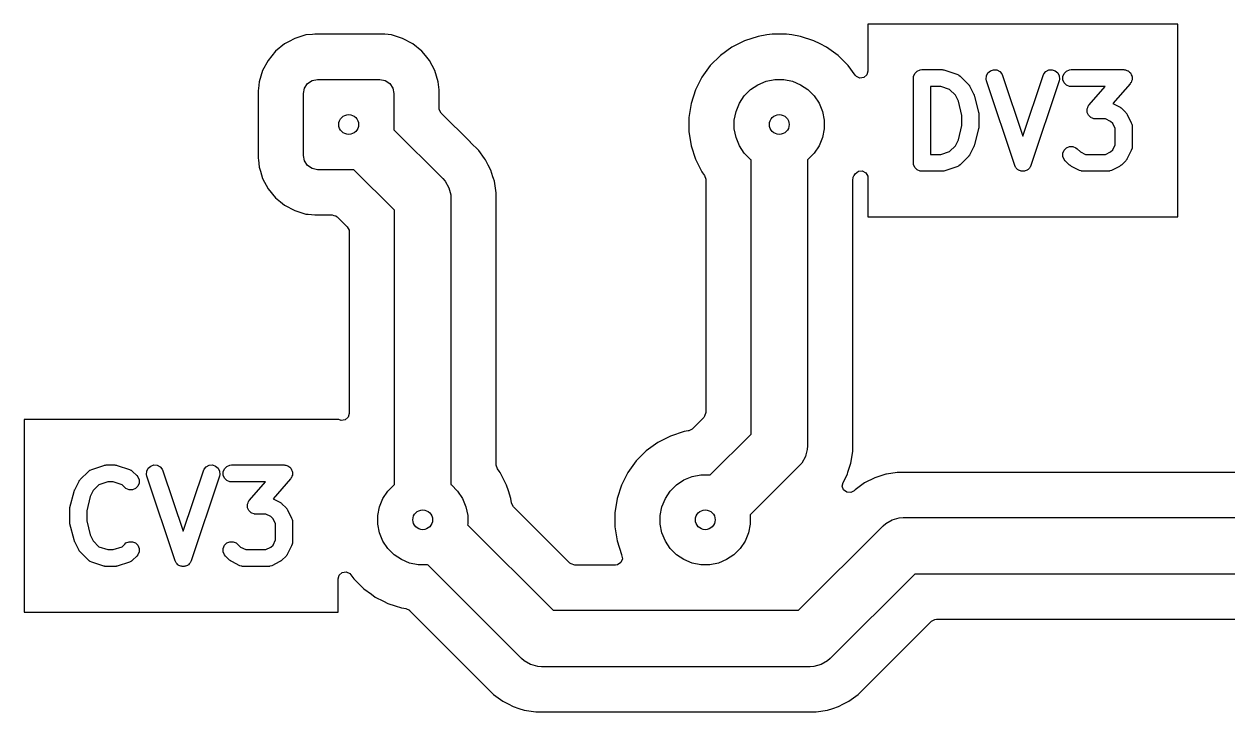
# Model space of a CAD drawing. Extents: x 20 to 124, y -124 to -20.
# Drawn here: x 75.45 to 96.75, y -68.65 to -56.47 of the extents above; entities that cross this region are included whole.
import ezdxf

# ---------------------------------------------------------------- set-up
doc = ezdxf.new("R2010")
doc.units = 0
doc.layers.add('BLACK', color=7, linetype='CONTINUOUS')
doc.layers.add('WHITE', color=7, linetype='CONTINUOUS')

msp = doc.modelspace()

# ---------------------------------------------------------------- linework, layer by layer
at = {"layer": 'BLACK', "linetype": 'CONTINUOUS'}
for p, q in [((80.434067, -56.664699), (80.236043, -56.724769)), ((80.550298, -56.653251), (80.434067, -56.664699)), ((80.588392, -56.6495), (80.550298, -56.653251)), ((81.791608, -56.6495), (80.588392, -56.6495)), ((81.826805, -56.652966), (81.791608, -56.6495)), ((81.945934, -56.664699), (81.826805, -56.652966)), ((81.945934, -56.6647), (81.945932, -56.664699)), ((81.945932, -56.664699), (81.945934, -56.664699)), ((82.143954, -56.724768), (81.945934, -56.6647)), ((88.588076, -56.664699), (88.435214, -56.68891)), ((88.684038, -56.6495), (88.588076, -56.664699)), ((88.935962, -56.6495), (88.684038, -56.6495)), ((89.03193, -56.6647), (88.935962, -56.6495)), ((89.184785, -56.68891), (89.03193, -56.6647)), ((95.863654, -56.471103), (90.3795, -56.471103)), ((90.3795, -56.471103), (90.3795, -57.305665)), ((95.863654, -59.885553), (95.863654, -56.471103)), ((80.053547, -56.822317), (79.893589, -56.953589)), ((80.053548, -56.822316), (80.053547, -56.822317)), ((80.05355, -56.822315), (80.053548, -56.822316)), ((80.125898, -56.783643), (80.05355, -56.822315)), ((80.236043, -56.724769), (80.125898, -56.783643)), ((82.32645, -56.822315), (82.143954, -56.724768)), ((82.326453, -56.822317), (82.32645, -56.822315)), ((82.48641, -56.953589), (82.326452, -56.822317)), ((82.326452, -56.822317), (82.326453, -56.822317)), ((87.971151, -56.881132), (87.76735, -57.029201)), ((88.195616, -56.76676), (87.971151, -56.881132)), ((88.435214, -56.68891), (88.195616, -56.76676)), ((89.424383, -56.76676), (89.184785, -56.68891)), ((89.533418, -56.822317), (89.424383, -56.76676)), ((89.648845, -56.88113), (89.533418, -56.822317)), ((89.648847, -56.881131), (89.648845, -56.88113)), ((89.648848, -56.881132), (89.648847, -56.881131)), ((89.852649, -57.029201), (89.648848, -56.881132)), ((79.893589, -56.953589), (79.762317, -57.113547)), ((82.548462, -57.029201), (82.48641, -56.953589)), ((82.617685, -57.11355), (82.548462, -57.029201)), ((87.767345, -57.029205), (87.589205, -57.207345)), ((87.76735, -57.029201), (87.767345, -57.029205)), ((89.852654, -57.029205), (89.852649, -57.029201)), ((90.030794, -57.207345), (89.852654, -57.029205)), ((79.664769, -57.296043), (79.604699, -57.494067)), ((79.762317, -57.113547), (79.664769, -57.296043)), ((82.715232, -57.296046), (82.617685, -57.11355)), ((82.7753, -57.494066), (82.715232, -57.296046)), ((87.589201, -57.20735), (87.441132, -57.411151)), ((87.589205, -57.207345), (87.589201, -57.20735)), ((90.030798, -57.20735), (90.030794, -57.207345)), ((90.155182, -57.37855), (90.030798, -57.20735)), ((90.3795, -57.305665), (90.359815, -57.372704)), ((91.21028, -57.344992), (91.251664, -57.303608)), ((91.251664, -57.303608), (91.305736, -57.28121)), ((91.305736, -57.28121), (91.335, -57.278328)), ((91.335, -57.278328), (91.692143, -57.278328)), ((91.692143, -57.278328), (91.706954, -57.279786)), ((91.706954, -57.279786), (91.710904, -57.279506)), ((91.710904, -57.279506), (91.716098, -57.280687)), ((91.716098, -57.280687), (91.721407, -57.28121)), ((91.721407, -57.28121), (91.725069, -57.282727)), ((91.725069, -57.282727), (91.739577, -57.286026)), ((91.739577, -57.286026), (91.953863, -57.357454)), ((92.502216, -57.336361), (92.54643, -57.298014)), ((92.54643, -57.298014), (92.601954, -57.279506)), ((92.601954, -57.279506), (92.660335, -57.283655)), ((92.660335, -57.283655), (92.712682, -57.309829)), ((93.528748, -57.309828), (93.581096, -57.283655)), ((93.581096, -57.283655), (93.639476, -57.279505)), ((93.639476, -57.279505), (93.695, -57.298014)), ((93.695, -57.298014), (93.739214, -57.336361)), ((93.853137, -57.344992), (93.894521, -57.303608)), ((93.894521, -57.303608), (93.948593, -57.28121)), ((93.948593, -57.28121), (93.977857, -57.278328)), ((93.977857, -57.278328), (94.906429, -57.278328)), ((94.906429, -57.278328), (94.921906, -57.279852)), ((94.921906, -57.279852), (94.925841, -57.27959)), ((94.925841, -57.27959), (94.928551, -57.280506)), ((94.928551, -57.280506), (94.935693, -57.28121)), ((94.935693, -57.28121), (94.958207, -57.290536)), ((94.958207, -57.290536), (94.981283, -57.29834)), ((94.981283, -57.29834), (94.98509, -57.301671)), ((94.98509, -57.301671), (94.989765, -57.303608)), ((94.989765, -57.303608), (95.006994, -57.320837)), ((79.604699, -57.494067), (79.593251, -57.610298)), ((80.463223, -57.523223), (80.544329, -57.46903)), ((80.544329, -57.46903), (80.64, -57.45)), ((80.64, -57.45), (81.74, -57.45)), ((81.74, -57.45), (81.835671, -57.46903)), ((81.835671, -57.46903), (81.916777, -57.523223)), ((82.789241, -57.635616), (82.7753, -57.494066)), ((87.441132, -57.411151), (87.32676, -57.635616)), ((88.432883, -57.544463), (88.577772, -57.484448)), ((88.577772, -57.484448), (88.731586, -57.453852)), ((88.731586, -57.453852), (88.888414, -57.453852)), ((88.888414, -57.453852), (89.042228, -57.484448)), ((89.042228, -57.484448), (89.187117, -57.544463)), ((90.174297, -57.399378), (90.155182, -57.37855)), ((90.237853, -57.428403), (90.174297, -57.399378)), ((90.307011, -57.418459), (90.237853, -57.428403)), ((90.359815, -57.372704), (90.307011, -57.418459)), ((91.185, -57.428328), (91.187882, -57.399064)), ((91.185, -58.928328), (91.185, -57.428328)), ((91.187882, -57.399064), (91.21028, -57.344992)), ((91.953863, -57.357454), (91.980714, -57.369443)), ((91.980714, -57.369443), (91.984784, -57.372973)), ((91.984784, -57.372973), (91.989764, -57.375036)), ((91.989764, -57.375036), (92.012495, -57.393691)), ((92.012495, -57.393691), (92.155352, -57.536548)), ((92.471893, -57.447089), (92.476042, -57.388708)), ((92.478413, -57.475762), (92.471893, -57.447089)), ((92.476042, -57.388708), (92.502216, -57.336361)), ((92.978413, -58.975762), (92.478413, -57.475762)), ((92.712682, -57.309829), (92.751029, -57.354043)), ((92.751029, -57.354043), (92.763017, -57.380894)), ((92.763017, -57.380894), (93.120715, -58.453986)), ((93.120715, -58.453986), (93.478413, -57.380894)), ((93.763018, -57.475762), (93.263017, -58.975762)), ((93.478413, -57.380894), (93.490401, -57.354043)), ((93.490401, -57.354043), (93.528748, -57.309828)), ((93.739214, -57.336361), (93.765388, -57.388708)), ((93.769538, -57.447088), (93.763018, -57.475762)), ((93.765388, -57.388708), (93.769538, -57.447088)), ((93.830739, -57.399064), (93.853137, -57.344992)), ((93.830739, -57.457592), (93.830739, -57.399064)), ((93.853137, -57.511664), (93.830739, -57.457592)), ((93.894521, -57.553048), (93.853137, -57.511664)), ((95.006994, -57.320837), (95.02533, -57.336881)), ((95.028358, -57.514454), (95.019315, -57.527104)), ((95.02533, -57.336881), (95.027572, -57.341415)), ((95.027572, -57.341415), (95.031149, -57.344992)), ((95.031149, -57.511664), (95.028358, -57.514454)), ((95.031149, -57.344992), (95.040475, -57.367508)), ((95.032244, -57.509019), (95.031149, -57.511664)), ((95.036417, -57.503183), (95.032244, -57.509019)), ((95.044222, -57.480103), (95.036417, -57.503183)), ((95.040475, -57.367508), (95.051274, -57.389344)), ((95.053547, -57.457592), (95.044222, -57.480103)), ((95.051274, -57.389344), (95.05161, -57.394388)), ((95.05161, -57.394388), (95.053547, -57.399064)), ((95.053547, -57.399064), (95.053547, -57.423439)), ((95.053547, -57.423439), (95.055167, -57.44774)), ((95.055167, -57.44774), (95.053547, -57.45253)), ((95.053547, -57.45253), (95.053547, -57.457592)), ((79.593251, -57.610298), (79.5895, -57.648392)), ((79.5895, -57.648392), (79.5895, -58.851608)), ((80.39, -57.7), (80.40903, -57.604329)), ((80.39, -58.8), (80.39, -57.7)), ((80.40903, -57.604329), (80.463223, -57.523223)), ((81.916777, -57.523223), (81.97097, -57.604329)), ((81.97097, -57.604329), (81.99, -57.7)), ((81.99, -57.7), (81.99, -58.342893)), ((82.7905, -57.648395), (82.789241, -57.635616)), ((82.7905, -57.959953), (82.7905, -57.648395)), ((87.32676, -57.635616), (87.24891, -57.875214)), ((88.191592, -57.742485), (88.302485, -57.631592)), ((88.302485, -57.631592), (88.432883, -57.544463)), ((89.187117, -57.544463), (89.317515, -57.631592)), ((89.317515, -57.631592), (89.428408, -57.742485)), ((91.667803, -57.578328), (91.485, -57.578328)), ((91.485, -57.578328), (91.485, -58.778328)), ((91.825401, -57.630861), (91.667803, -57.578328)), ((91.926008, -57.731468), (91.825401, -57.630861)), ((91.979187, -57.837827), (91.926008, -57.731468)), ((92.155352, -57.536548), (92.164792, -57.54805)), ((92.164792, -57.54805), (92.167785, -57.550646)), ((92.167785, -57.550646), (92.170623, -57.555155)), ((92.170623, -57.555155), (92.174007, -57.559278)), ((92.174007, -57.559278), (92.175523, -57.56294)), ((92.175523, -57.56294), (92.18345, -57.575532)), ((92.18345, -57.575532), (92.254879, -57.718388)), ((92.254879, -57.718388), (92.255698, -57.72053)), ((92.255698, -57.72053), (92.256343, -57.7214)), ((92.256343, -57.7214), (92.260727, -57.733671)), ((92.260727, -57.733671), (92.265388, -57.745852)), ((93.948593, -57.575446), (93.894521, -57.553048)), ((93.977857, -57.578328), (93.948593, -57.575446)), ((94.575864, -57.578328), (93.977857, -57.578328)), ((94.293542, -57.900981), (94.575864, -57.578328)), ((95.019315, -57.527104), (94.712381, -57.877886)), ((87.24891, -57.875214), (87.2095, -58.124038)), ((88.044448, -58.017772), (88.104463, -57.872883)), ((88.104463, -57.872883), (88.191592, -57.742485)), ((89.428408, -57.742485), (89.515537, -57.872883)), ((89.515537, -57.872883), (89.575552, -58.017772)), ((92.042143, -58.089648), (91.979187, -57.837827)), ((92.265388, -57.745852), (92.265464, -57.746932)), ((92.265464, -57.746932), (92.266236, -57.749091)), ((92.266236, -57.749091), (92.337664, -58.034805)), ((94.259311, -57.970493), (94.268634, -57.947984)), ((94.268634, -57.947984), (94.276441, -57.924903)), ((94.276441, -57.924903), (94.280612, -57.919066)), ((94.280612, -57.919066), (94.281709, -57.916421)), ((94.281709, -57.916421), (94.284498, -57.913631)), ((94.284498, -57.913631), (94.293542, -57.900981)), ((94.712381, -57.877886), (94.830654, -57.937021)), ((94.830654, -57.937021), (94.843248, -57.944949)), ((94.843248, -57.944949), (94.846908, -57.946465)), ((94.846908, -57.946465), (94.851028, -57.949846)), ((82.793334, -57.986311), (82.7905, -57.959953)), ((82.826819, -58.047634), (82.793334, -57.986311)), ((83.344092, -58.564908), (82.826819, -58.047634)), ((87.2095, -58.124038), (87.2095, -58.375961)), ((88.013852, -58.171586), (88.044448, -58.017772)), ((89.575552, -58.017772), (89.606148, -58.171586)), ((92.042143, -58.267007), (92.042143, -58.089648)), ((92.337664, -58.034805), (92.338413, -58.039876)), ((92.338413, -58.039876), (92.339261, -58.041921)), ((92.339261, -58.041921), (92.340346, -58.052943)), ((92.340346, -58.052943), (92.341966, -58.063894)), ((92.341966, -58.063894), (92.34164, -58.066081)), ((92.34164, -58.066081), (92.342143, -58.071185)), ((92.342143, -58.071185), (92.342143, -58.285471)), ((94.25769, -57.980345), (94.259311, -57.975552)), ((94.259311, -58.004654), (94.25769, -57.980345)), ((94.259311, -57.975552), (94.259311, -57.970493)), ((94.259311, -58.029021), (94.259311, -58.004654)), ((94.261247, -58.033696), (94.259311, -58.029021)), ((94.261584, -58.038741), (94.261247, -58.033696)), ((94.272382, -58.060576), (94.261584, -58.038741)), ((94.281709, -58.083093), (94.272382, -58.060576)), ((94.285285, -58.086669), (94.281709, -58.083093)), ((94.287528, -58.091204), (94.285285, -58.086669)), ((94.305863, -58.107247), (94.287528, -58.091204)), ((94.323093, -58.124477), (94.305863, -58.107247)), ((94.327767, -58.126413), (94.323093, -58.124477)), ((94.331575, -58.129745), (94.327767, -58.126413)), ((94.354656, -58.137551), (94.331575, -58.129745)), ((94.377165, -58.146875), (94.354656, -58.137551)), ((94.384302, -58.147577), (94.377165, -58.146875)), ((94.387017, -58.148496), (94.384302, -58.147577)), ((94.390956, -58.148233), (94.387017, -58.148496)), ((94.406429, -58.149757), (94.390956, -58.148233)), ((94.585305, -58.149757), (94.406429, -58.149757)), ((94.674718, -58.194463), (94.585305, -58.149757)), ((94.851028, -57.949846), (94.855539, -57.952686)), ((94.855539, -57.952686), (94.858133, -57.955677)), ((94.858133, -57.955677), (94.869639, -57.96512)), ((94.869639, -57.96512), (94.941067, -58.036549)), ((94.941067, -58.036549), (94.950505, -58.048049)), ((94.950505, -58.048049), (94.953499, -58.050646)), ((94.953499, -58.050646), (94.956339, -58.055158)), ((94.956339, -58.055158), (94.959721, -58.059279)), ((94.959721, -58.059279), (94.961236, -58.062938)), ((94.961236, -58.062938), (94.969164, -58.075532)), ((94.969164, -58.075532), (95.040593, -58.218388)), ((81.99, -58.342893), (82.853554, -59.206447)), ((88.013852, -58.328414), (88.013852, -58.171586)), ((88.044448, -58.482228), (88.013852, -58.328414)), ((89.606148, -58.328414), (89.575552, -58.482228)), ((89.606148, -58.171586), (89.606148, -58.328414)), ((91.979187, -58.518828), (92.042143, -58.267007)), ((92.337664, -58.321851), (92.266236, -58.607565)), ((92.338413, -58.316779), (92.337664, -58.321851)), ((92.339261, -58.314735), (92.338413, -58.316779)), ((92.340346, -58.303712), (92.339261, -58.314735)), ((92.341966, -58.292762), (92.340346, -58.303712)), ((92.342143, -58.285471), (92.34164, -58.290574)), ((92.34164, -58.290574), (92.341966, -58.292762)), ((94.711721, -58.231467), (94.674718, -58.194463)), ((94.756429, -58.320881), (94.711721, -58.231467)), ((94.756429, -58.607203), (94.756429, -58.320881)), ((95.040593, -58.218388), (95.051102, -58.245852)), ((95.051102, -58.245852), (95.051483, -58.251226)), ((95.051483, -58.251226), (95.053547, -58.256207)), ((95.053547, -58.256207), (95.056429, -58.285471)), ((95.056429, -58.285471), (95.056429, -58.642614)), ((83.344107, -58.564922), (83.344092, -58.564908)), ((83.347218, -58.568033), (83.344107, -58.564922)), ((83.347219, -58.568034), (83.347218, -58.568033)), ((83.491966, -58.712781), (83.347219, -58.568034)), ((87.2095, -58.375961), (87.24891, -58.624785)), ((88.104463, -58.627117), (88.044448, -58.482228)), ((89.575552, -58.482228), (89.515537, -58.627117)), ((91.926008, -58.625188), (91.979187, -58.518828)), ((80.40903, -58.895671), (80.39, -58.8)), ((83.592829, -58.851608), (83.491966, -58.712781)), ((87.24891, -58.624785), (87.32676, -58.864383)), ((88.191592, -58.757515), (88.104463, -58.627117)), ((88.302485, -58.868408), (88.191592, -58.757515)), ((89.428408, -58.757515), (89.317515, -58.868408)), ((89.515537, -58.627117), (89.428408, -58.757515)), ((91.485, -58.778328), (91.6678, -58.778328)), ((91.6678, -58.778328), (91.825402, -58.725794)), ((91.825402, -58.725794), (91.926008, -58.625188)), ((92.174007, -58.797377), (92.170625, -58.801496)), ((92.175522, -58.793717), (92.174007, -58.797377)), ((92.18345, -58.781124), (92.175522, -58.793717)), ((92.254879, -58.638268), (92.18345, -58.781124)), ((92.255698, -58.636125), (92.254879, -58.638268)), ((92.256343, -58.635256), (92.255698, -58.636125)), ((92.260727, -58.622984), (92.256343, -58.635256)), ((92.265388, -58.610804), (92.260727, -58.622984)), ((92.265464, -58.609723), (92.265388, -58.610804)), ((92.266236, -58.607565), (92.265464, -58.609723)), ((93.830739, -58.756208), (93.853136, -58.702136)), ((93.830739, -58.814734), (93.830739, -58.756208)), ((93.853136, -58.702136), (93.894522, -58.66075)), ((93.894522, -58.66075), (93.948594, -58.638353)), ((93.948594, -58.638353), (94.00712, -58.638353)), ((94.00712, -58.638353), (94.061192, -58.66075)), ((94.061192, -58.66075), (94.083923, -58.679405)), ((94.083923, -58.679405), (94.138139, -58.733621)), ((94.138139, -58.733621), (94.227553, -58.778328)), ((94.227553, -58.778328), (94.585305, -58.778328)), ((94.585305, -58.778328), (94.674718, -58.733621)), ((94.674718, -58.733621), (94.711721, -58.696617)), ((94.711721, -58.696617), (94.756429, -58.607203)), ((95.040593, -58.709697), (94.969164, -58.852553)), ((95.051102, -58.682233), (95.040593, -58.709697)), ((95.051483, -58.676858), (95.051102, -58.682233)), ((95.053547, -58.671878), (95.051483, -58.676858)), ((95.056429, -58.642614), (95.053547, -58.671878)), ((79.5895, -58.851608), (79.592027, -58.877262)), ((79.592027, -58.877262), (79.604699, -59.005932)), ((79.604699, -59.005932), (79.626798, -59.078782)), ((80.463223, -58.976777), (80.40903, -58.895671)), ((80.544329, -59.03097), (80.463223, -58.976777)), ((83.612287, -58.87839), (83.592829, -58.851608)), ((83.659607, -58.971261), (83.612287, -58.87839)), ((83.705221, -59.060781), (83.659607, -58.971261)), ((87.32676, -58.864383), (87.44113, -59.088846)), ((88.31, -58.873429), (88.302485, -58.868408)), ((88.31, -63.732893), (88.31, -58.873429)), ((89.317515, -58.868408), (89.31, -58.873429)), ((89.31, -58.873429), (89.31, -63.94)), ((91.187882, -58.957592), (91.185, -58.928328)), ((91.21028, -59.011664), (91.187882, -58.957592)), ((91.251664, -59.053048), (91.21028, -59.011664)), ((91.953863, -58.999203), (91.739577, -59.070631)), ((91.980714, -58.987215), (91.953863, -58.999203)), ((91.984785, -58.983683), (91.980714, -58.987215)), ((91.989765, -58.981621), (91.984785, -58.983683)), ((92.012495, -58.962966), (91.989765, -58.981621)), ((92.155352, -58.820108), (92.012495, -58.962966)), ((92.16479, -58.808606), (92.155352, -58.820108)), ((92.167785, -58.80601), (92.16479, -58.808606)), ((92.170625, -58.801496), (92.167785, -58.80601)), ((92.990401, -59.002613), (92.978413, -58.975762)), ((92.997423, -59.01071), (92.990401, -59.002613)), ((93.002216, -59.020295), (92.997423, -59.01071)), ((93.244006, -59.010709), (93.239214, -59.020295)), ((93.251029, -59.002613), (93.244006, -59.010709)), ((93.263017, -58.975762), (93.251029, -59.002613)), ((93.853136, -58.868806), (93.830739, -58.814734)), ((93.871791, -58.891537), (93.853136, -58.868806)), ((93.94322, -58.962966), (93.871791, -58.891537)), ((93.954724, -58.972407), (93.94322, -58.962966)), ((93.957319, -58.975399), (93.954724, -58.972407)), ((93.961828, -58.978237), (93.957319, -58.975399)), ((93.965951, -58.981621), (93.961828, -58.978237)), ((93.969612, -58.983137), (93.965951, -58.981621)), ((93.982204, -58.991064), (93.969612, -58.983137)), ((94.125062, -59.062492), (93.982204, -58.991064)), ((94.830654, -58.991064), (94.687795, -59.062492)), ((94.843248, -58.983135), (94.830654, -58.991064)), ((94.846908, -58.98162), (94.843248, -58.983135)), ((94.851028, -58.978238), (94.846908, -58.98162)), ((94.855539, -58.975399), (94.851028, -58.978238)), ((94.858133, -58.972407), (94.855539, -58.975399)), ((94.869639, -58.962965), (94.858133, -58.972407)), ((94.941067, -58.891536), (94.869639, -58.962965)), ((94.950505, -58.880035), (94.941067, -58.891536)), ((94.953499, -58.877439), (94.950505, -58.880035)), ((94.956339, -58.872926), (94.953499, -58.877439)), ((94.959721, -58.868806), (94.956339, -58.872926)), ((94.961236, -58.865146), (94.959721, -58.868806)), ((94.969164, -58.852553), (94.961236, -58.865146)), ((79.626798, -59.078782), (79.664768, -59.203954)), ((79.664768, -59.203954), (79.762315, -59.38645)), ((80.64, -59.05), (80.544329, -59.03097)), ((81.282894, -59.05), (80.64, -59.05)), ((82, -59.767106), (81.282894, -59.05)), ((82.853554, -59.206447), (82.896661, -59.255603)), ((83.705222, -59.060784), (83.705221, -59.060781)), ((83.742495, -59.1755), (83.705222, -59.060784)), ((83.75174, -59.203954), (83.742495, -59.1755)), ((83.768477, -59.255466), (83.75174, -59.203954)), ((87.44113, -59.088846), (87.453166, -59.105411)), ((87.453166, -59.105411), (87.485817, -59.150352)), ((87.485817, -59.150352), (87.509298, -59.216156)), ((87.509298, -59.216156), (87.5095, -59.223237)), ((87.5095, -59.223237), (87.5095, -63.349952)), ((90.1105, -59.223237), (90.116496, -59.202815)), ((90.1105, -63.837648), (90.1105, -59.223237)), ((90.116496, -59.202815), (90.117712, -59.181565)), ((90.117712, -59.181565), (90.12904, -59.160095)), ((90.12904, -59.160095), (90.130185, -59.156198)), ((90.130185, -59.156198), (90.134168, -59.15037)), ((90.134168, -59.15037), (90.155183, -59.121446)), ((90.155183, -59.121446), (90.210514, -59.078782)), ((90.210514, -59.078782), (90.280127, -59.072804)), ((90.280127, -59.072804), (90.341922, -59.105411)), ((90.341922, -59.105411), (90.376278, -59.16625)), ((90.376278, -59.16625), (90.3795, -59.194334)), ((90.3795, -59.194334), (90.3795, -59.885553)), ((91.305736, -59.075446), (91.251664, -59.053048)), ((91.335, -59.078328), (91.305736, -59.075446)), ((91.692143, -59.078328), (91.335, -59.078328)), ((91.706948, -59.076869), (91.692143, -59.078328)), ((91.710903, -59.077151), (91.706948, -59.076869)), ((91.716104, -59.075968), (91.710903, -59.077151)), ((91.721407, -59.075446), (91.716104, -59.075968)), ((91.725064, -59.07393), (91.721407, -59.075446)), ((91.739577, -59.070631), (91.725064, -59.07393)), ((93.016422, -59.032616), (93.002216, -59.020295)), ((93.028748, -59.046828), (93.016422, -59.032616)), ((93.038335, -59.051621), (93.028748, -59.046828)), ((93.04643, -59.058642), (93.038335, -59.051621)), ((93.064272, -59.064589), (93.04643, -59.058642)), ((93.081096, -59.073001), (93.064272, -59.064589)), ((93.091786, -59.07376), (93.081096, -59.073001)), ((93.101954, -59.07715), (93.091786, -59.07376)), ((93.12071, -59.075817), (93.101954, -59.07715)), ((93.139476, -59.077151), (93.12071, -59.075817)), ((93.149646, -59.07376), (93.139476, -59.077151)), ((93.160335, -59.073001), (93.149646, -59.07376)), ((93.177156, -59.06459), (93.160335, -59.073001)), ((93.195, -59.058642), (93.177156, -59.06459)), ((93.203096, -59.051619), (93.195, -59.058642)), ((93.212682, -59.046827), (93.203096, -59.051619)), ((93.225005, -59.032618), (93.212682, -59.046827)), ((93.239214, -59.020295), (93.225005, -59.032618)), ((94.152525, -59.073002), (94.125062, -59.062492)), ((94.1579, -59.073383), (94.152525, -59.073002)), ((94.162879, -59.075446), (94.1579, -59.073383)), ((94.192143, -59.078328), (94.162879, -59.075446)), ((94.620714, -59.078328), (94.192143, -59.078328)), ((94.649978, -59.075446), (94.620714, -59.078328)), ((94.654956, -59.073383), (94.649978, -59.075446)), ((94.660332, -59.073002), (94.654956, -59.073383)), ((94.687795, -59.062492), (94.660332, -59.073002)), ((79.762315, -59.38645), (79.762317, -59.386452)), ((79.762317, -59.386452), (79.893589, -59.54641)), ((82.896661, -59.255603), (82.896677, -59.255619)), ((82.896677, -59.255619), (82.96194, -59.368658)), ((82.96194, -59.368658), (82.995723, -59.494737)), ((83.774367, -59.292656), (83.768477, -59.255466)), ((83.8005, -59.457648), (83.774367, -59.292656)), ((79.893589, -59.54641), (79.98188, -59.618867)), ((79.98188, -59.618867), (80.05355, -59.677685)), ((82.995723, -59.494737), (82.995723, -59.494752)), ((82.995723, -59.494752), (83, -59.56)), ((83, -59.56), (83, -64.62657)), ((83.8005, -64.276761), (83.8005, -59.457648)), ((80.05355, -59.677685), (80.236046, -59.775232)), ((80.236046, -59.775232), (80.434066, -59.8353)), ((80.434066, -59.8353), (80.434065, -59.8353)), ((80.434065, -59.8353), (80.472647, -59.8391)), ((80.472647, -59.8391), (80.588392, -59.8505)), ((80.588392, -59.8505), (80.899954, -59.8505)), ((80.899954, -59.8505), (80.929394, -59.859144)), ((80.929394, -59.859144), (80.959381, -59.865668)), ((80.959381, -59.865668), (80.964396, -59.869422)), ((82, -64.62657), (82, -59.767106)), ((80.964396, -59.869422), (80.966993, -59.870185)), ((80.966993, -59.870185), (80.987635, -59.886819)), ((80.987635, -59.886819), (81.163181, -60.062365)), ((81.163181, -60.062365), (81.196666, -60.123688)), ((90.3795, -59.885553), (95.863654, -59.885553)), ((81.196666, -60.123688), (81.1995, -60.150046)), ((81.1995, -60.150046), (81.1995, -63.367587)), ((81.003654, -63.471103), (75.445368, -63.471103)), ((75.445368, -63.471103), (75.445368, -66.885553)), ((81.015763, -63.471103), (81.003654, -63.471103)), ((81.057853, -63.490325), (81.015763, -63.471103)), ((81.127011, -63.480381), (81.057853, -63.490325)), ((81.179815, -63.434626), (81.127011, -63.480381)), ((81.1995, -63.367587), (81.179815, -63.434626)), ((87.473181, -63.437633), (87.26859, -63.642223)), ((87.489815, -63.416991), (87.473181, -63.437633)), ((87.5095, -63.349952), (87.489815, -63.416991)), ((87.125217, -63.688909), (86.885618, -63.76676)), ((87.200309, -63.677015), (87.125217, -63.688909)), ((87.207267, -63.675708), (87.200309, -63.677015)), ((87.26859, -63.642223), (87.207267, -63.675708)), ((86.661151, -63.881132), (86.45735, -64.029201)), ((86.885618, -63.76676), (86.661151, -63.881132)), ((87.587278, -64.455615), (88.31, -63.732893)), ((90.1105, -64.042351), (90.1105, -63.837648)), ((86.457345, -64.029205), (86.279205, -64.207345)), ((86.45735, -64.029201), (86.457345, -64.029205)), ((89.281135, -64.097026), (89.27194, -64.131342)), ((89.305723, -64.005263), (89.281135, -64.097026)), ((89.31, -63.94), (89.305723, -64.005247)), ((89.305723, -64.005247), (89.305723, -64.005263)), ((90.078477, -64.244534), (90.1105, -64.042351)), ((76.641852, -64.357455), (76.856137, -64.286026)), ((76.856137, -64.286026), (76.870646, -64.282726)), ((76.870646, -64.282726), (76.874308, -64.28121)), ((76.874308, -64.28121), (76.879616, -64.280687)), ((76.879616, -64.280687), (76.884811, -64.279506)), ((76.884811, -64.279506), (76.88876, -64.279786)), ((76.88876, -64.279786), (76.903572, -64.278328)), ((76.903572, -64.278328), (77.046429, -64.278328)), ((77.046429, -64.278328), (77.06124, -64.279786)), ((77.06124, -64.279786), (77.06519, -64.279506)), ((77.06519, -64.279506), (77.070384, -64.280687)), ((77.070384, -64.280687), (77.075693, -64.28121)), ((77.075693, -64.28121), (77.079355, -64.282727)), ((77.079355, -64.282727), (77.093863, -64.286026)), ((77.093863, -64.286026), (77.308149, -64.357454)), ((77.616042, -64.388708), (77.642216, -64.336361)), ((77.642216, -64.336361), (77.68643, -64.298014)), ((77.68643, -64.298014), (77.741954, -64.279506)), ((77.741954, -64.279506), (77.800335, -64.283655)), ((77.800335, -64.283655), (77.852682, -64.309829)), ((77.852682, -64.309829), (77.891029, -64.354043)), ((78.630401, -64.354043), (78.668748, -64.309828)), ((78.668748, -64.309828), (78.721096, -64.283655)), ((78.721096, -64.283655), (78.779476, -64.279505)), ((78.779476, -64.279505), (78.835, -64.298014)), ((78.835, -64.298014), (78.879214, -64.336361)), ((78.879214, -64.336361), (78.905388, -64.388708)), ((78.993137, -64.344992), (79.034521, -64.303608)), ((79.034521, -64.303608), (79.088593, -64.28121)), ((79.088593, -64.28121), (79.117857, -64.278328)), ((79.117857, -64.278328), (80.046429, -64.278328)), ((80.046429, -64.278328), (80.061906, -64.279852)), ((80.061906, -64.279852), (80.065841, -64.27959)), ((80.065841, -64.27959), (80.068551, -64.280506)), ((80.068551, -64.280506), (80.075693, -64.28121)), ((80.075693, -64.28121), (80.098207, -64.290536)), ((80.098207, -64.290536), (80.121283, -64.29834)), ((80.121283, -64.29834), (80.12509, -64.301671)), ((80.12509, -64.301671), (80.129765, -64.303608)), ((80.129765, -64.303608), (80.146994, -64.320837)), ((80.146994, -64.320837), (80.16533, -64.336881)), ((80.16533, -64.336881), (80.167572, -64.341415)), ((83.800702, -64.28384), (83.8005, -64.276761)), ((83.824182, -64.349646), (83.800702, -64.28384)), ((86.279201, -64.20735), (86.131132, -64.411151)), ((86.279205, -64.207345), (86.279201, -64.20735)), ((89.163554, -64.293553), (88.294384, -65.162721)), ((89.206661, -64.244396), (89.163554, -64.293553)), ((89.206677, -64.244381), (89.206661, -64.244396)), ((89.27194, -64.131342), (89.206677, -64.244381)), ((90.024942, -64.409298), (90.078477, -64.244534)), ((76.425089, -64.555159), (76.42793, -64.550646)), ((76.42793, -64.550646), (76.430923, -64.548049)), ((76.430923, -64.548049), (76.440363, -64.536548)), ((76.440363, -64.536548), (76.58322, -64.393691)), ((76.58322, -64.393691), (76.60595, -64.375036)), ((76.60595, -64.375036), (76.610931, -64.372972)), ((76.610931, -64.372972), (76.615001, -64.369443)), ((76.615001, -64.369443), (76.641852, -64.357455)), ((77.308149, -64.357454), (77.335, -64.369443)), ((77.335, -64.369443), (77.33907, -64.372973)), ((77.33907, -64.372973), (77.34405, -64.375036)), ((77.34405, -64.375036), (77.366781, -64.393691)), ((77.366781, -64.393691), (77.438209, -64.465119)), ((77.438209, -64.465119), (77.456864, -64.487849)), ((77.456864, -64.487849), (77.47926, -64.541922)), ((77.47926, -64.541922), (77.47926, -64.600448)), ((77.611893, -64.447089), (77.616042, -64.388708)), ((77.618413, -64.475762), (77.611893, -64.447089)), ((78.118413, -65.975762), (77.618413, -64.475762)), ((77.891029, -64.354043), (77.903017, -64.380894)), ((77.903017, -64.380894), (78.260715, -65.453986)), ((78.260715, -65.453986), (78.618413, -64.380894)), ((78.903018, -64.475762), (78.403017, -65.975762)), ((78.618413, -64.380894), (78.630401, -64.354043)), ((78.909538, -64.447088), (78.903018, -64.475762)), ((78.905388, -64.388708), (78.909538, -64.447088)), ((78.970739, -64.399064), (78.993137, -64.344992)), ((78.970739, -64.457592), (78.970739, -64.399064)), ((78.993137, -64.511664), (78.970739, -64.457592)), ((79.034521, -64.553048), (78.993137, -64.511664)), ((79.088593, -64.575446), (79.034521, -64.553048)), ((80.159315, -64.527104), (79.852381, -64.877886)), ((80.168358, -64.514454), (80.159315, -64.527104)), ((80.167572, -64.341415), (80.171149, -64.344992)), ((80.171149, -64.511664), (80.168358, -64.514454)), ((80.171149, -64.344992), (80.180475, -64.367508)), ((80.172244, -64.509019), (80.171149, -64.511664)), ((80.176417, -64.503183), (80.172244, -64.509019)), ((80.184222, -64.480103), (80.176417, -64.503183)), ((80.180475, -64.367508), (80.191274, -64.389344)), ((80.193547, -64.457592), (80.184222, -64.480103)), ((80.191274, -64.389344), (80.19161, -64.394388)), ((80.19161, -64.394388), (80.193547, -64.399064)), ((80.193547, -64.399064), (80.193547, -64.423439)), ((80.193547, -64.423439), (80.195167, -64.44774)), ((80.195167, -64.44774), (80.193547, -64.45253)), ((80.193547, -64.45253), (80.193547, -64.457592)), ((83.850462, -64.385818), (83.824182, -64.349646)), ((83.86887, -64.411155), (83.850462, -64.385818)), ((83.941747, -64.554184), (83.86887, -64.411155)), ((86.131132, -64.411151), (86.01676, -64.635616)), ((86.992485, -64.631592), (87.122883, -64.544463)), ((87.122883, -64.544463), (87.267772, -64.484448)), ((87.267772, -64.484448), (87.421586, -64.453852)), ((87.421586, -64.453852), (87.578414, -64.453852)), ((87.578414, -64.453852), (87.587278, -64.455615)), ((89.938103, -64.590569), (90.015219, -64.439223)), ((90.015219, -64.439223), (90.015222, -64.439215)), ((90.015222, -64.439215), (90.024942, -64.409298)), ((90.500781, -64.504778), (90.318386, -64.597715)), ((90.500784, -64.504777), (90.500781, -64.504778)), ((90.695465, -64.441522), (90.500784, -64.504777)), ((90.710018, -64.439218), (90.695465, -64.441522)), ((90.710019, -64.439218), (90.710018, -64.439218)), ((90.897648, -64.4095), (90.710019, -64.439218)), ((105.941696, -64.4095), (90.897648, -64.4095)), ((76.258051, -65.034805), (76.329479, -64.749091)), ((76.329479, -64.749091), (76.33025, -64.746932)), ((76.33025, -64.746932), (76.330327, -64.745852)), ((76.330327, -64.745852), (76.334985, -64.733677)), ((76.334985, -64.733677), (76.339372, -64.7214)), ((76.339372, -64.7214), (76.340016, -64.720529)), ((76.340016, -64.720529), (76.340836, -64.718389)), ((76.340836, -64.718389), (76.412265, -64.575532)), ((76.412265, -64.575532), (76.420192, -64.562938)), ((76.420192, -64.562938), (76.421708, -64.559279)), ((76.421708, -64.559279), (76.425089, -64.555159)), ((76.669707, -64.731467), (76.616526, -64.837827)), ((76.770313, -64.630861), (76.669707, -64.731467)), ((76.927915, -64.578328), (76.770313, -64.630861)), ((77.022089, -64.578328), (76.927915, -64.578328)), ((77.179687, -64.630861), (77.022089, -64.578328)), ((77.226077, -64.677251), (77.179687, -64.630861)), ((77.248807, -64.695906), (77.226077, -64.677251)), ((77.30288, -64.718302), (77.248807, -64.695906)), ((77.361406, -64.718302), (77.30288, -64.718302)), ((77.415478, -64.695906), (77.361406, -64.718302)), ((77.456864, -64.65452), (77.415478, -64.695906)), ((77.47926, -64.600448), (77.456864, -64.65452)), ((79.117857, -64.578328), (79.088593, -64.575446)), ((79.715864, -64.578328), (79.117857, -64.578328)), ((79.433542, -64.900981), (79.715864, -64.578328)), ((81.794463, -64.872883), (81.881592, -64.742485)), ((81.881592, -64.742485), (81.992485, -64.631592)), ((81.992485, -64.631592), (82, -64.62657)), ((83, -64.62657), (83.007515, -64.631592)), ((83.007515, -64.631592), (83.118408, -64.742485)), ((83.118408, -64.742485), (83.205537, -64.872883)), ((83.983239, -64.635616), (83.941747, -64.554184)), ((83.983239, -64.635618), (83.983239, -64.635616)), ((83.983241, -64.635621), (83.983239, -64.635618)), ((84.015384, -64.734548), (83.983241, -64.635621)), ((84.06109, -64.875214), (84.015384, -64.734548)), ((86.01676, -64.635616), (85.93891, -64.875214)), ((86.794463, -64.872883), (86.881592, -64.742485)), ((86.881592, -64.742485), (86.992485, -64.631592)), ((89.924903, -64.655708), (89.938103, -64.590569)), ((89.949318, -64.721173), (89.924903, -64.655708)), ((90.005251, -64.763046), (89.949318, -64.721173)), ((90.074942, -64.768032), (90.005251, -64.763046)), ((90.136266, -64.734548), (90.074942, -64.768032)), ((90.152786, -64.718028), (90.136266, -64.734548)), ((90.318386, -64.597715), (90.152786, -64.718028)), ((76.616526, -64.837827), (76.553572, -65.089648)), ((79.39769, -64.980345), (79.399311, -64.975552)), ((79.399311, -64.970493), (79.408634, -64.947984)), ((79.399311, -64.975552), (79.399311, -64.970493)), ((79.408634, -64.947984), (79.416441, -64.924903)), ((79.416441, -64.924903), (79.420612, -64.919066)), ((79.420612, -64.919066), (79.421709, -64.916421)), ((79.421709, -64.916421), (79.424498, -64.913631)), ((79.424498, -64.913631), (79.433542, -64.900981)), ((79.852381, -64.877886), (79.970654, -64.937021)), ((79.970654, -64.937021), (79.983248, -64.944949)), ((79.983248, -64.944949), (79.986908, -64.946465)), ((79.986908, -64.946465), (79.991028, -64.949846)), ((79.991028, -64.949846), (79.995539, -64.952686)), ((79.995539, -64.952686), (79.998133, -64.955677)), ((79.998133, -64.955677), (80.009639, -64.96512)), ((80.009639, -64.96512), (80.081067, -65.036549)), ((81.734448, -65.017772), (81.794463, -64.872883)), ((83.205537, -64.872883), (83.265552, -65.017772)), ((84.072983, -64.950306), (84.06109, -64.875214)), ((84.07429, -64.957267), (84.072983, -64.950306)), ((84.107775, -65.01859), (84.07429, -64.957267)), ((85.93891, -64.875214), (85.8995, -65.124038)), ((86.734448, -65.017772), (86.794463, -64.872883)), ((76.253572, -65.071185), (76.254074, -65.066081)), ((76.253572, -65.285471), (76.253572, -65.071185)), ((76.253749, -65.063894), (76.255368, -65.052943)), ((76.254074, -65.066081), (76.253749, -65.063894)), ((76.255368, -65.052943), (76.256454, -65.041921)), ((76.256454, -65.041921), (76.257301, -65.039876)), ((76.257301, -65.039876), (76.258051, -65.034805)), ((76.553572, -65.089648), (76.553572, -65.267007)), ((79.399311, -65.004654), (79.39769, -64.980345)), ((79.399311, -65.029021), (79.399311, -65.004654)), ((79.401247, -65.033696), (79.399311, -65.029021)), ((79.401584, -65.038741), (79.401247, -65.033696)), ((79.412382, -65.060576), (79.401584, -65.038741)), ((79.421709, -65.083093), (79.412382, -65.060576)), ((79.425285, -65.086669), (79.421709, -65.083093)), ((79.427528, -65.091204), (79.425285, -65.086669)), ((79.445863, -65.107247), (79.427528, -65.091204)), ((79.463093, -65.124477), (79.445863, -65.107247)), ((79.467767, -65.126413), (79.463093, -65.124477)), ((79.471575, -65.129745), (79.467767, -65.126413)), ((79.494656, -65.137551), (79.471575, -65.129745)), ((79.517165, -65.146875), (79.494656, -65.137551)), ((79.524302, -65.147577), (79.517165, -65.146875)), ((79.527017, -65.148496), (79.524302, -65.147577)), ((79.530956, -65.148233), (79.527017, -65.148496)), ((79.546429, -65.149757), (79.530956, -65.148233)), ((79.725305, -65.149757), (79.546429, -65.149757)), ((79.814718, -65.194463), (79.725305, -65.149757)), ((80.081067, -65.036549), (80.090505, -65.048049)), ((80.090505, -65.048049), (80.093499, -65.050646)), ((80.093499, -65.050646), (80.096339, -65.055158)), ((80.096339, -65.055158), (80.099721, -65.059279)), ((80.099721, -65.059279), (80.101236, -65.062938)), ((80.101236, -65.062938), (80.109164, -65.075532)), ((80.109164, -65.075532), (80.180593, -65.218388)), ((81.703852, -65.171586), (81.734448, -65.017772)), ((81.703852, -65.328414), (81.703852, -65.171586)), ((83.265552, -65.017772), (83.296148, -65.171586)), ((83.296148, -65.171586), (83.296148, -65.328414)), ((85.104366, -66.015181), (84.107775, -65.01859)), ((85.8995, -65.124038), (85.8995, -65.375961)), ((86.703852, -65.171586), (86.734448, -65.017772)), ((86.703852, -65.328414), (86.703852, -65.171586)), ((88.294384, -65.162721), (88.296148, -65.171586)), ((88.296148, -65.171586), (88.296148, -65.328414)), ((76.254074, -65.290574), (76.253572, -65.285471)), ((76.253749, -65.292762), (76.254074, -65.290574)), ((76.255368, -65.303712), (76.253749, -65.292762)), ((76.256454, -65.314735), (76.255368, -65.303712)), ((76.257301, -65.316779), (76.256454, -65.314735)), ((76.258051, -65.321851), (76.257301, -65.316779)), ((76.329479, -65.607565), (76.258051, -65.321851)), ((76.553572, -65.267007), (76.616526, -65.518828)), ((79.851721, -65.231467), (79.814718, -65.194463)), ((79.896429, -65.320881), (79.851721, -65.231467)), ((79.896429, -65.607203), (79.896429, -65.320881)), ((80.180593, -65.218388), (80.191102, -65.245852)), ((80.191102, -65.245852), (80.191483, -65.251226)), ((80.191483, -65.251226), (80.193547, -65.256207)), ((80.193547, -65.256207), (80.196429, -65.285471)), ((80.196429, -65.285471), (80.196429, -65.642614)), ((81.734448, -65.482228), (81.703852, -65.328414)), ((83.296148, -65.328414), (83.294384, -65.337278)), ((83.294384, -65.337278), (84.809106, -66.852)), ((85.8995, -65.375961), (85.93891, -65.624785)), ((86.734448, -65.482228), (86.703852, -65.328414)), ((88.296148, -65.328414), (88.265552, -65.482228)), ((89.150894, -66.852), (90.646447, -65.356446)), ((90.646447, -65.356446), (90.695611, -65.31333)), ((90.695611, -65.31333), (90.695619, -65.313323)), ((90.695619, -65.313323), (90.808658, -65.24806)), ((90.808658, -65.24806), (90.851189, -65.236664)), ((90.851189, -65.236664), (90.934737, -65.214277)), ((90.934737, -65.214277), (90.934752, -65.214277)), ((90.934752, -65.214277), (91, -65.21)), ((91, -65.21), (106.316726, -65.21)), ((76.33025, -65.609723), (76.329479, -65.607565)), ((76.330327, -65.610804), (76.33025, -65.609723)), ((76.334985, -65.622978), (76.330327, -65.610804)), ((76.616526, -65.518828), (76.669707, -65.625188)), ((79.851721, -65.696617), (79.896429, -65.607203)), ((81.794463, -65.627117), (81.734448, -65.482228)), ((86.794463, -65.627117), (86.734448, -65.482228)), ((88.265552, -65.482228), (88.205537, -65.627117)), ((76.339372, -65.635256), (76.334985, -65.622978)), ((76.340016, -65.636126), (76.339372, -65.635256)), ((76.340836, -65.638267), (76.340016, -65.636126)), ((76.412265, -65.781124), (76.340836, -65.638267)), ((76.420192, -65.793717), (76.412265, -65.781124)), ((76.421708, -65.797377), (76.420192, -65.793717)), ((76.425089, -65.801496), (76.421708, -65.797377)), ((76.42793, -65.80601), (76.425089, -65.801496)), ((76.430923, -65.808606), (76.42793, -65.80601)), ((76.440363, -65.820108), (76.430923, -65.808606)), ((76.58322, -65.962966), (76.440363, -65.820108)), ((76.669707, -65.625188), (76.770312, -65.725794)), ((76.770312, -65.725794), (76.927915, -65.778328)), ((76.927915, -65.778328), (77.022086, -65.778328)), ((77.022086, -65.778328), (77.179688, -65.725794)), ((77.179688, -65.725794), (77.226076, -65.679406)), ((77.226076, -65.679406), (77.248807, -65.660751)), ((77.248807, -65.660751), (77.302879, -65.638354)), ((77.302879, -65.638354), (77.361405, -65.638353)), ((77.361405, -65.638353), (77.415477, -65.66075)), ((77.415477, -65.66075), (77.456863, -65.702135)), ((77.456863, -65.702135), (77.47926, -65.756207)), ((77.479261, -65.814733), (77.456864, -65.868806)), ((77.47926, -65.756207), (77.479261, -65.814733)), ((78.970739, -65.756208), (78.993136, -65.702136)), ((78.970739, -65.814734), (78.970739, -65.756208)), ((78.993136, -65.868806), (78.970739, -65.814734)), ((78.993136, -65.702136), (79.034522, -65.66075)), ((79.034522, -65.66075), (79.088594, -65.638353)), ((79.088594, -65.638353), (79.14712, -65.638353)), ((79.14712, -65.638353), (79.201192, -65.66075)), ((79.201192, -65.66075), (79.223923, -65.679405)), ((79.223923, -65.679405), (79.278139, -65.733621)), ((79.278139, -65.733621), (79.367553, -65.778328)), ((79.367553, -65.778328), (79.725305, -65.778328)), ((79.725305, -65.778328), (79.814718, -65.733621)), ((79.814718, -65.733621), (79.851721, -65.696617)), ((80.180593, -65.709697), (80.109164, -65.852553)), ((80.191102, -65.682233), (80.180593, -65.709697)), ((80.191483, -65.676858), (80.191102, -65.682233)), ((80.193547, -65.671878), (80.191483, -65.676858)), ((80.196429, -65.642614), (80.193547, -65.671878)), ((81.881592, -65.757515), (81.794463, -65.627117)), ((81.992485, -65.868408), (81.881592, -65.757515)), ((85.93891, -65.624785), (86.016761, -65.864385)), ((86.881592, -65.757515), (86.794463, -65.627117)), ((86.992485, -65.868408), (86.881592, -65.757515)), ((88.118408, -65.757515), (88.007515, -65.868408)), ((88.205537, -65.627117), (88.118408, -65.757515)), ((76.60595, -65.981621), (76.58322, -65.962966)), ((76.610929, -65.983683), (76.60595, -65.981621)), ((76.615001, -65.987215), (76.610929, -65.983683)), ((76.641852, -65.999203), (76.615001, -65.987215)), ((76.856138, -66.070631), (76.641852, -65.999203)), ((77.308149, -65.999203), (77.093863, -66.070631)), ((77.335, -65.987215), (77.308149, -65.999203)), ((77.339073, -65.983681), (77.335, -65.987215)), ((77.344051, -65.98162), (77.339073, -65.983681)), ((77.366782, -65.962965), (77.344051, -65.98162)), ((77.43821, -65.891536), (77.366782, -65.962965)), ((77.456864, -65.868806), (77.43821, -65.891536)), ((78.130401, -66.002613), (78.118413, -65.975762)), ((78.137423, -66.01071), (78.130401, -66.002613)), ((78.142216, -66.020295), (78.137423, -66.01071)), ((78.156422, -66.032616), (78.142216, -66.020295)), ((78.168748, -66.046828), (78.156422, -66.032616)), ((78.365005, -66.032618), (78.352682, -66.046827)), ((78.379214, -66.020295), (78.365005, -66.032618)), ((78.384006, -66.010709), (78.379214, -66.020295)), ((78.391029, -66.002613), (78.384006, -66.010709)), ((78.403017, -65.975762), (78.391029, -66.002613)), ((79.011791, -65.891537), (78.993136, -65.868806)), ((79.08322, -65.962966), (79.011791, -65.891537)), ((79.094724, -65.972407), (79.08322, -65.962966)), ((79.097319, -65.975399), (79.094724, -65.972407)), ((79.101828, -65.978237), (79.097319, -65.975399)), ((79.105951, -65.981621), (79.101828, -65.978237)), ((79.109612, -65.983137), (79.105951, -65.981621)), ((79.122204, -65.991064), (79.109612, -65.983137)), ((79.265062, -66.062492), (79.122204, -65.991064)), ((79.970654, -65.991064), (79.827795, -66.062492)), ((79.983248, -65.983135), (79.970654, -65.991064)), ((79.986908, -65.98162), (79.983248, -65.983135)), ((79.991028, -65.978238), (79.986908, -65.98162)), ((79.995539, -65.975399), (79.991028, -65.978238)), ((79.998133, -65.972407), (79.995539, -65.975399)), ((80.009639, -65.962965), (79.998133, -65.972407)), ((80.081067, -65.891536), (80.009639, -65.962965)), ((80.090505, -65.880035), (80.081067, -65.891536)), ((80.093499, -65.877439), (80.090505, -65.880035)), ((80.096339, -65.872926), (80.093499, -65.877439)), ((80.099721, -65.868806), (80.096339, -65.872926)), ((80.101236, -65.865146), (80.099721, -65.868806)), ((80.109164, -65.852553), (80.101236, -65.865146)), ((82.122883, -65.955537), (81.992485, -65.868408)), ((82.267772, -66.015552), (82.122883, -65.955537)), ((82.421586, -66.046148), (82.267772, -66.015552)), ((82.587278, -66.044384), (82.578414, -66.046148)), ((84.248447, -67.705553), (82.587278, -66.044384)), ((85.125008, -66.031815), (85.104366, -66.015181)), ((85.192047, -66.0515), (85.125008, -66.031815)), ((86.006857, -66.004614), (85.949751, -66.044871)), ((86.033133, -65.939873), (86.006857, -66.004614)), ((86.016761, -65.864385), (86.020236, -65.871204)), ((86.020236, -65.871204), (86.033133, -65.939873)), ((87.122883, -65.955537), (86.992485, -65.868408)), ((87.267772, -66.015552), (87.122883, -65.955537)), ((87.421586, -66.046148), (87.267772, -66.015552)), ((87.732228, -66.015552), (87.578414, -66.046148)), ((87.877117, -65.955537), (87.732228, -66.015552)), ((88.007515, -65.868408), (87.877117, -65.955537)), ((76.87065, -66.07393), (76.856138, -66.070631)), ((76.874308, -66.075446), (76.87065, -66.07393)), ((76.87961, -66.075968), (76.874308, -66.075446)), ((76.884812, -66.077151), (76.87961, -66.075968)), ((76.888766, -66.076869), (76.884812, -66.077151)), ((76.903572, -66.078328), (76.888766, -66.076869)), ((77.046429, -66.078328), (76.903572, -66.078328)), ((77.061234, -66.076869), (77.046429, -66.078328)), ((77.065189, -66.077151), (77.061234, -66.076869)), ((77.07039, -66.075968), (77.065189, -66.077151)), ((77.075693, -66.075446), (77.07039, -66.075968)), ((77.07935, -66.07393), (77.075693, -66.075446)), ((77.093863, -66.070631), (77.07935, -66.07393)), ((78.178335, -66.051621), (78.168748, -66.046828)), ((78.18643, -66.058642), (78.178335, -66.051621)), ((78.204272, -66.064589), (78.18643, -66.058642)), ((78.221096, -66.073001), (78.204272, -66.064589)), ((78.231786, -66.07376), (78.221096, -66.073001)), ((78.241954, -66.07715), (78.231786, -66.07376)), ((78.26071, -66.075817), (78.241954, -66.07715)), ((78.279476, -66.077151), (78.26071, -66.075817)), ((78.289646, -66.07376), (78.279476, -66.077151)), ((78.300335, -66.073001), (78.289646, -66.07376)), ((78.317156, -66.06459), (78.300335, -66.073001)), ((78.335, -66.058642), (78.317156, -66.06459)), ((78.343096, -66.051619), (78.335, -66.058642)), ((78.352682, -66.046827), (78.343096, -66.051619)), ((79.292525, -66.073002), (79.265062, -66.062492)), ((79.2979, -66.073383), (79.292525, -66.073002)), ((79.302879, -66.075446), (79.2979, -66.073383)), ((79.332143, -66.078328), (79.302879, -66.075446)), ((79.760714, -66.078328), (79.332143, -66.078328)), ((79.789978, -66.075446), (79.760714, -66.078328)), ((79.794956, -66.073383), (79.789978, -66.075446)), ((79.800332, -66.073002), (79.794956, -66.073383)), ((79.827795, -66.062492), (79.800332, -66.073002)), ((81.003654, -66.295023), (81.023339, -66.227984)), ((81.023339, -66.227984), (81.076143, -66.182229)), ((81.076143, -66.182229), (81.145301, -66.172285)), ((81.145301, -66.172285), (81.208857, -66.20131)), ((81.208857, -66.20131), (81.227972, -66.222138)), ((81.227972, -66.222138), (81.279201, -66.292649)), ((82.578414, -66.046148), (82.421586, -66.046148)), ((85.909752, -66.0515), (85.192047, -66.0515)), ((85.949751, -66.044871), (85.909752, -66.0515)), ((87.578414, -66.046148), (87.421586, -66.046148)), ((91.207107, -66.21), (89.711553, -67.705553)), ((106.316726, -66.21), (91.207107, -66.21)), ((81.003654, -66.885553), (81.003654, -66.295023)), ((81.279201, -66.292649), (81.279205, -66.292654)), ((81.279205, -66.292654), (81.457345, -66.470794)), ((81.457345, -66.470794), (81.45735, -66.470798)), ((81.45735, -66.470798), (81.591678, -66.568392)), ((81.591678, -66.568392), (81.661155, -66.61887)), ((81.661155, -66.61887), (81.804184, -66.691747)), ((75.445368, -66.885553), (81.003654, -66.885553)), ((81.804184, -66.691747), (81.885616, -66.733239)), ((81.885616, -66.733239), (81.885618, -66.733239)), ((81.885618, -66.733239), (81.885621, -66.733241)), ((81.885621, -66.733241), (82.014049, -66.77497)), ((82.014049, -66.77497), (82.125214, -66.81109)), ((82.125214, -66.81109), (82.164439, -66.817302)), ((82.164439, -66.817302), (82.200306, -66.822983)), ((82.200306, -66.822983), (82.263441, -66.852912)), ((82.263441, -66.852912), (82.26859, -66.857775)), ((82.26859, -66.857775), (83.754781, -68.343966)), ((84.809106, -66.852), (89.150894, -66.852)), ((90.205219, -68.343966), (91.502365, -67.046818)), ((91.502365, -67.046818), (91.563688, -67.013334)), ((91.563688, -67.013334), (91.590046, -67.0105)), ((91.590046, -67.0105), (105.617055, -67.0105)), ((84.297603, -67.748661), (84.248447, -67.705553)), ((84.297619, -67.748677), (84.297603, -67.748661)), ((84.410223, -67.813689), (84.297619, -67.748677)), ((89.662381, -67.748677), (89.549777, -67.813689)), ((89.662396, -67.748661), (89.662381, -67.748677)), ((89.711553, -67.705553), (89.662396, -67.748661)), ((84.410658, -67.81394), (84.410223, -67.813689)), ((84.536737, -67.847723), (84.410658, -67.81394)), ((84.536752, -67.847723), (84.536737, -67.847723)), ((84.602, -67.852), (84.536752, -67.847723)), ((89.358, -67.852), (84.602, -67.852)), ((89.423248, -67.847723), (89.358, -67.852)), ((89.423263, -67.847723), (89.423248, -67.847723)), ((89.549342, -67.81394), (89.423263, -67.847723)), ((89.549777, -67.813689), (89.549342, -67.81394)), ((83.754781, -68.343966), (83.920389, -68.464287)), ((90.039611, -68.464287), (90.205219, -68.343966)), ((83.920389, -68.464287), (84.011585, -68.510753)), ((84.011585, -68.510753), (84.102781, -68.55722)), ((84.102781, -68.55722), (84.200123, -68.588848)), ((84.200123, -68.588848), (84.297465, -68.620477)), ((89.662535, -68.620477), (89.759876, -68.588848)), ((89.759876, -68.588848), (89.857219, -68.55722)), ((89.857219, -68.55722), (89.948414, -68.510753)), ((89.948414, -68.510753), (90.039611, -68.464287)), ((84.297465, -68.620477), (84.499648, -68.6525)), ((84.499648, -68.6525), (84.499649, -68.6525)), ((84.499649, -68.6525), (89.460351, -68.6525)), ((89.460351, -68.6525), (89.460352, -68.6525)), ((89.460352, -68.6525), (89.662535, -68.620477))]:
    msp.add_line(p, q, dxfattribs=at)
at = {"layer": 'BLACK'}
for centre in [(81.19, -58.25), (88.81, -58.25), (82.5, -65.25), (87.5, -65.25)]:
    msp.add_circle(centre, 0.175, dxfattribs=at)
at = {"layer": 'WHITE'}
for centre in [(81.19, -58.25), (88.81, -58.25), (82.5, -65.25), (87.5, -65.25)]:
    msp.add_circle(centre, 0.175, dxfattribs=at)

doc.saveas('drawing.dxf')
